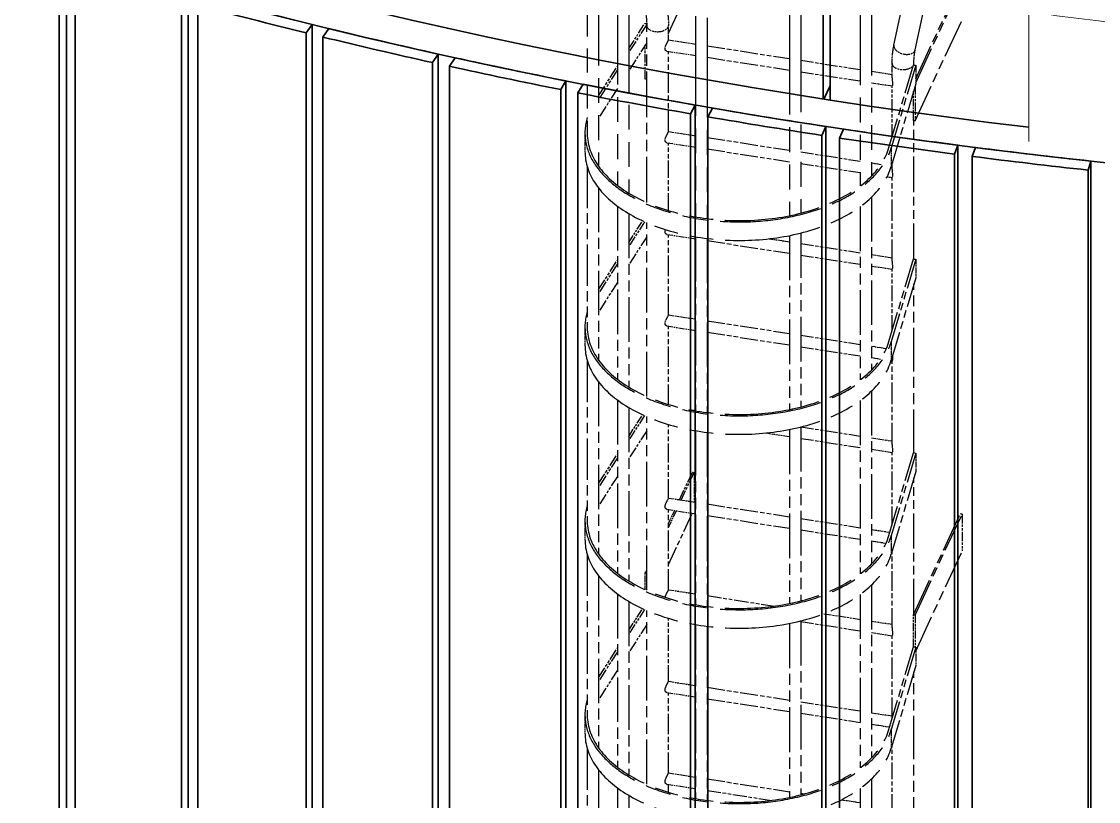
# Model space of a CAD drawing. Header units: millimetres. Extents: x 0 to 42050, y 0 to 29700.
# Drawn here: x 24983 to 25933, y 10084 to 10772 of the extents above; entities that cross this region are included whole.
import ezdxf

# ---------------------------------------------------------------- set-up
doc = ezdxf.new("R2010")
doc.units = ezdxf.units.MM
doc.header["$LTSCALE"] = 50
doc.linetypes.add('DOUBLE_DASH_CHAIN', pattern=[1.2403, 0.6614, -0.0827, 0.1654, -0.0827, 0.1654, -0.0827])
doc.layers.add('P_Cable Ducts (CD)', color=30, linetype='Continuous', lineweight=18, true_color=0xff7f00)
doc.layers.add('Reference', color=7, linetype='DOUBLE_DASH_CHAIN', lineweight=25)
doc.layers.add('Visible', color=7, linetype='Continuous', lineweight=35)

msp = doc.modelspace()

# ---------------------------------------------------------------- linework, layer by layer
at = {"layer": 'P_Cable Ducts (CD)'}
msp.add_line((25871.37, 10666.24), (25871.37, 10780.25), dxfattribs=at)
msp.add_ellipse((26536.67, 9956.24), major_axis=(-3278.8, 583.4), ratio=0.214887, start_param=4.9304, end_param=4.954782, dxfattribs=at)
at = {"layer": 'Reference', "ltscale": 2.401047}
msp.add_line((25752.4, 10751.12), (25815.84, 11045.44), dxfattribs=at)
at = {"layer": 'Reference', "ltscale": 2.483512}
msp.add_line((25771.17, 10747.08), (25836.78, 11051.5), dxfattribs=at)
at = {"layer": 'Reference', "ltscale": 2.569997}
msp.add_line((25481.9, 11003.32), (25481.9, 10672.78), dxfattribs=at)
at = {"layer": 'Reference', "ltscale": 2.643673}
msp.add_line((25491.9, 10984.49), (25491.9, 10644.47), dxfattribs=at)
at = {"layer": 'Reference', "ltscale": 2.651544}
msp.add_line((25508.55, 10968.53), (25508.55, 10627.49), dxfattribs=at)
at = {"layer": 'Reference', "ltscale": 2.646082}
msp.add_line((25732.61, 10976.13), (25732.61, 10635.79), dxfattribs=at)
at = {"layer": 'Reference', "ltscale": 2.65338}
msp.add_line((25518.55, 10961.91), (25518.55, 10620.63), dxfattribs=at)
at = {"layer": 'Reference', "ltscale": 2.651689}
msp.add_line((25722.61, 10968.07), (25722.61, 10627.01), dxfattribs=at)
at = {"layer": 'Reference', "ltscale": 2.656952}
msp.add_line((25577.51, 10941.41), (25577.51, 10599.68), dxfattribs=at)
at = {"layer": 'Reference', "ltscale": 2.657132}
msp.add_line((25587.51, 10939.95), (25587.51, 10598.2), dxfattribs=at)
at = {"layer": 'Reference', "ltscale": 2.656811}
msp.add_line((25660.26, 10942.52), (25660.26, 10600.8), dxfattribs=at)
at = {"layer": 'Reference', "ltscale": 2.656511}
msp.add_line((25670.26, 10944.77), (25670.26, 10603.09), dxfattribs=at)
at = {"layer": 'Reference', "ltscale": 0.55273}
msp.add_line((25553.55, 10761.73), (25576.08, 10810.3), dxfattribs=at)
at = {"layer": 'Reference', "ltscale": 0.968067}
msp.add_line((25771.53, 10721.57), (25811, 10806.61), dxfattribs=at)
at = {"layer": 'Reference', "ltscale": 1.005976}
for p, q in [((25771.53, 10718), (25812.54, 10806.38)), ((25771.53, 10216.67), (25812.54, 10305.05))]:
    msp.add_line(p, q, dxfattribs=at)
at = {"layer": 'Reference', "ltscale": 0.259385}
msp.add_line((25518.55, 10748.22), (25532.73, 10770.36), dxfattribs=at)
at = {"layer": 'Reference', "ltscale": 0.288774}
msp.add_line((25534.34, 10769.54), (25518.55, 10744.9), dxfattribs=at)
at = {"layer": 'Reference', "ltscale": 0.01038}
msp.add_line((25532.73, 10770.36), (25534.33, 10770.11), dxfattribs=at)
at = {"layer": 'Reference', "ltscale": 1.015656}
for p, q in [((25771.13, 10684.49), (25812.54, 10773.72)), ((25769.59, 10248.72), (25811, 10337.95)), ((25771.13, 10248.48), (25812.54, 10337.71))]:
    msp.add_line(p, q, dxfattribs=at)
at = {"layer": 'Reference', "ltscale": 1.214462}
msp.add_line((25534.35, 10612.41), (25534.35, 10768.62), dxfattribs=at)
at = {"layer": 'Reference', "ltscale": 0.099324}
for p, q in [((25553.55, 10755.84), (25553.55, 10768.62)), ((25750.71, 10722.36), (25750.71, 10735.15))]:
    msp.add_line(p, q, dxfattribs=at)
at = {"layer": 'Reference', "ltscale": 0.288902}
for p, q in [((25534.35, 10753.22), (25518.55, 10728.57)), ((25534.35, 10582.16), (25518.55, 10557.51)), ((25534.35, 10411.1), (25518.55, 10386.45)), ((25534.35, 10240.05), (25518.55, 10215.4))]:
    msp.add_line(p, q, dxfattribs=at)
at = {"layer": 'Reference', "ltscale": 0.233225}
msp.add_line((25533.13, 10721.31), (25533.13, 10751.31), dxfattribs=at)
at = {"layer": 'Reference', "ltscale": 0.157384}
for p, q in [((25553.55, 10755.87), (25577.51, 10752.16)), ((25553.55, 10675.03), (25577.51, 10671.33)), ((25553.55, 10513.37), (25577.51, 10509.66)), ((25553.55, 10351.7), (25577.51, 10347.99)), ((25553.55, 10270.87), (25577.51, 10267.16)), ((25553.55, 10190.03), (25577.51, 10186.33)), ((25553.55, 10109.2), (25577.51, 10105.49))]:
    msp.add_line(p, q, dxfattribs=at)
at = {"layer": 'Reference', "ltscale": 0.478069}
for p, q in [((25587.51, 10750.61), (25660.26, 10739.36)), ((25587.51, 10740.49), (25660.26, 10729.24)), ((25587.51, 10669.78), (25660.26, 10658.52)), ((25587.51, 10659.66), (25660.26, 10648.41)), ((25587.51, 10578.83), (25660.26, 10567.57)), ((25587.51, 10508.11), (25660.26, 10496.86)), ((25587.51, 10497.99), (25660.26, 10486.74)), ((25587.51, 10346.45), (25660.26, 10335.19)), ((25587.51, 10336.33), (25660.26, 10325.07)), ((25587.51, 10184.78), (25660.26, 10173.53)), ((25587.51, 10174.66), (25660.26, 10163.41)), ((25587.51, 10103.95), (25660.26, 10092.69))]:
    msp.add_line(p, q, dxfattribs=at)
at = {"layer": 'Reference', "ltscale": 0.167514}
for p, q in [((25552.01, 10745.99), (25577.51, 10742.04)), ((25552.01, 10665.15), (25577.51, 10661.21)), ((25552.01, 10584.32), (25577.51, 10580.37)), ((25552.01, 10503.49), (25577.51, 10499.54)), ((25552.01, 10341.82), (25577.51, 10337.88)), ((25552.01, 10180.15), (25577.51, 10176.21)), ((25552.01, 10099.32), (25577.51, 10095.38))]:
    msp.add_line(p, q, dxfattribs=at)
at = {"layer": 'Reference', "ltscale": 0.549967}
for p, q in [((25553.55, 10675), (25553.55, 10745.75)), ((25553.55, 10513.34), (25553.55, 10584.08)), ((25553.55, 10270.84), (25553.55, 10341.58)), ((25553.55, 10109.17), (25553.55, 10179.92))]:
    msp.add_line(p, q, dxfattribs=at)
at = {"layer": 'Reference', "ltscale": 0.304709}
for p, q in [((25491.9, 10706.62), (25508.55, 10732.62)), ((25508.55, 10729.29), (25491.9, 10703.29)), ((25508.55, 10712.96), (25491.9, 10686.96)), ((25491.9, 10535.56), (25508.55, 10561.56)), ((25508.55, 10558.23), (25491.9, 10532.23)), ((25508.55, 10541.9), (25491.9, 10515.9)), ((25491.9, 10364.51), (25508.55, 10390.5)), ((25508.55, 10387.18), (25491.9, 10361.18)), ((25508.55, 10370.85), (25491.9, 10344.85)), ((25491.9, 10193.45), (25508.55, 10219.45)), ((25508.55, 10216.12), (25491.9, 10190.12)), ((25508.55, 10199.79), (25491.9, 10173.79))]:
    msp.add_line(p, q, dxfattribs=at)
at = {"layer": 'Reference', "ltscale": 0.343974}
for p, q in [((25670.26, 10737.81), (25722.61, 10729.71)), ((25670.26, 10727.69), (25722.61, 10719.59)), ((25670.26, 10656.98), (25722.61, 10648.88)), ((25670.26, 10646.86), (25722.61, 10638.76)), ((25670.26, 10576.14), (25722.61, 10568.05)), ((25670.26, 10566.03), (25722.61, 10557.93)), ((25670.26, 10495.31), (25722.61, 10487.21)), ((25670.26, 10485.19), (25722.61, 10477.09)), ((25670.26, 10404.36), (25722.61, 10396.26)), ((25670.26, 10333.65), (25722.61, 10325.55)), ((25670.26, 10323.53), (25722.61, 10315.43)), ((25670.26, 10242.69), (25722.61, 10234.59)), ((25670.26, 10171.98), (25722.61, 10163.88)), ((25670.26, 10161.86), (25722.61, 10153.76))]:
    msp.add_line(p, q, dxfattribs=at)
at = {"layer": 'Reference', "ltscale": 0.813579}
for p, q in [((25747.99, 10660.78), (25769.59, 10733.72)), ((25747.99, 10489.72), (25769.59, 10562.66)), ((25747.99, 10318.66), (25769.59, 10391.6)), ((25747.99, 10147.61), (25769.59, 10220.55))]:
    msp.add_line(p, q, dxfattribs=at)
at = {"layer": 'Reference', "ltscale": 0.812401}
for p, q in [((25771.53, 10733.42), (25749.96, 10660.58)), ((25771.53, 10717.09), (25749.96, 10644.25)), ((25771.53, 10562.36), (25749.96, 10489.52)), ((25771.53, 10546.03), (25749.96, 10473.19)), ((25771.53, 10391.3), (25749.96, 10318.47)), ((25771.53, 10374.97), (25749.96, 10302.14)), ((25771.53, 10220.25), (25749.96, 10147.41)), ((25771.53, 10203.92), (25749.96, 10131.08))]:
    msp.add_line(p, q, dxfattribs=at)
at = {"layer": 'Reference', "ltscale": 0.012651}
for p, q in [((25769.59, 10733.72), (25771.53, 10733.42)), ((25769.59, 10562.66), (25771.53, 10562.36)), ((25769.59, 10391.6), (25771.53, 10391.3))]:
    msp.add_line(p, q, dxfattribs=at)
at = {"layer": 'Reference', "ltscale": 0.011447}
msp.add_line((25769.91, 10733.67), (25769.91, 10735.15), dxfattribs=at)
at = {"layer": 'Reference', "ltscale": 0.12687}
for p, q in [((25771.53, 10733.42), (25771.53, 10717.09)), ((25479.88, 10673.81), (25479.88, 10657.48)), ((25749.96, 10660.58), (25749.96, 10644.25)), ((25771.53, 10562.36), (25771.53, 10546.03)), ((25479.88, 10502.76), (25479.88, 10486.43)), ((25749.96, 10489.52), (25749.96, 10473.19)), ((25771.53, 10391.3), (25771.53, 10374.97)), ((25479.88, 10331.7), (25479.88, 10315.37)), ((25749.96, 10318.47), (25749.96, 10302.14)), ((25771.53, 10220.25), (25771.53, 10203.92)), ((25479.88, 10160.64), (25479.88, 10144.31)), ((25749.96, 10147.41), (25749.96, 10131.08))]:
    msp.add_line(p, q, dxfattribs=at)
at = {"layer": 'Reference', "ltscale": 0.007908}
for p, q in [((25534.35, 10721.12), (25533.13, 10721.31)), ((25533.13, 10285.3), (25534.35, 10285.11))]:
    msp.add_line(p, q, dxfattribs=at)
at = {"layer": 'Reference', "ltscale": 0.118868}
for p, q in [((25732.61, 10728.17), (25750.71, 10725.37)), ((25732.61, 10566.5), (25750.71, 10563.7)), ((25732.61, 10404.83), (25750.71, 10402.03)), ((25732.61, 10243.17), (25750.71, 10240.37)), ((25732.61, 10162.33), (25750.71, 10159.53))]:
    msp.add_line(p, q, dxfattribs=at)
at = {"layer": 'Reference', "ltscale": 0.11895}
for p, q in [((25732.61, 10718.05), (25750.73, 10715.24)), ((25732.61, 10556.38), (25750.73, 10553.58)), ((25732.61, 10394.71), (25750.73, 10391.91)), ((25732.61, 10233.05), (25750.73, 10230.25))]:
    msp.add_line(p, q, dxfattribs=at)
at = {"layer": 'Reference', "ltscale": 0.351933}
msp.add_line((25750.71, 10669.97), (25750.71, 10715.25), dxfattribs=at)
at = {"layer": 'Reference', "ltscale": 0.243}
msp.add_line((25771.13, 10715.75), (25771.13, 10684.49), dxfattribs=at)
at = {"layer": 'Reference', "ltscale": 0.200553}
msp.add_line((25769.59, 10684.73), (25769.59, 10710.53), dxfattribs=at)
at = {"layer": 'Reference', "ltscale": 0.010058}
for p, q in [((25771.13, 10684.49), (25769.59, 10684.73)), ((25574.54, 10374.53), (25576.08, 10374.29)), ((25811, 10337.95), (25812.54, 10337.71)), ((25769.59, 10248.72), (25771.13, 10248.48)), ((25769.59, 10220.55), (25771.13, 10220.31))]:
    msp.add_line(p, q, dxfattribs=at)
at = {"layer": 'Reference', "ltscale": 0.948997}
msp.add_line((25769.91, 10562.61), (25769.91, 10684.68), dxfattribs=at)
at = {"layer": 'Reference', "ltscale": 0.463238}
msp.add_line((25553.55, 10605.32), (25553.55, 10664.91), dxfattribs=at)
at = {"layer": 'Reference', "ltscale": 0.054867}
msp.add_line((25732.61, 10647.33), (25740.98, 10646.04), dxfattribs=at)
at = {"layer": 'Reference', "ltscale": 0.040774}
msp.add_line((25750.71, 10641.53), (25750.71, 10646.79), dxfattribs=at)
at = {"layer": 'Reference', "ltscale": 1.106358}
for p, q in [((25481.9, 10644.02), (25481.9, 10501.72)), ((25481.9, 10472.97), (25481.9, 10330.66)), ((25481.9, 10301.91), (25481.9, 10159.61)), ((25481.9, 10130.86), (25481.9, 9988.55))]:
    msp.add_line(p, q, dxfattribs=at)
at = {"layer": 'Reference', "ltscale": 0.007678}
msp.add_line((25732.61, 10637.21), (25733.8, 10637.03), dxfattribs=at)
at = {"layer": 'Reference', "ltscale": 0.004096}
msp.add_line((25750.08, 10644.63), (25750.71, 10644.53), dxfattribs=at)
at = {"layer": 'Reference', "ltscale": 0.029212}
msp.add_line((25746.27, 10635.1), (25750.73, 10634.41), dxfattribs=at)
at = {"layer": 'Reference', "ltscale": 0.573062}
for p, q in [((25750.71, 10560.7), (25750.71, 10634.41)), ((25750.71, 10399.03), (25750.71, 10472.75))]:
    msp.add_line(p, q, dxfattribs=at)
at = {"layer": 'Reference', "ltscale": 1.180218}
for p, q in [((25491.9, 10625.22), (25491.9, 10473.41)), ((25491.9, 10454.16), (25491.9, 10302.36)), ((25491.9, 10283.1), (25491.9, 10131.3)), ((25491.9, 10112.05), (25491.9, 9960.24))]:
    msp.add_line(p, q, dxfattribs=at)
at = {"layer": 'Reference', "ltscale": 1.185069}
for p, q in [((25732.61, 10617.16), (25732.61, 10464.74)), ((25732.61, 10446.11), (25732.61, 10293.68)), ((25732.61, 10275.05), (25732.61, 10122.62)), ((25732.61, 10104), (25732.61, 9951.57))]:
    msp.add_line(p, q, dxfattribs=at)
at = {"layer": 'Reference', "ltscale": 1.188132}
for p, q in [((25508.55, 10609.26), (25508.55, 10456.43)), ((25508.55, 10438.2), (25508.55, 10285.38)), ((25508.55, 10267.14), (25508.55, 10114.32)), ((25508.55, 10096.09), (25508.55, 9943.27))]:
    msp.add_line(p, q, dxfattribs=at)
at = {"layer": 'Reference', "ltscale": 1.188278}
for p, q in [((25722.61, 10608.8), (25722.61, 10455.96)), ((25722.61, 10437.74), (25722.61, 10284.9)), ((25722.61, 10266.68), (25722.61, 10113.84)), ((25722.61, 10095.63), (25722.61, 9942.79))]:
    msp.add_line(p, q, dxfattribs=at)
at = {"layer": 'Reference', "ltscale": 1.189979}
for p, q in [((25518.55, 10602.64), (25518.55, 10449.58)), ((25518.55, 10431.58), (25518.55, 10278.52)), ((25518.55, 10260.53), (25518.55, 10107.47)), ((25518.55, 10089.47), (25518.55, 9936.41))]:
    msp.add_line(p, q, dxfattribs=at)
at = {"layer": 'Reference', "ltscale": 0.223455}
for p, q in [((25518.55, 10577.17), (25530.77, 10596.24)), ((25518.55, 10406.11), (25530.77, 10425.18)), ((25518.55, 10235.06), (25530.77, 10254.12))]:
    msp.add_line(p, q, dxfattribs=at)
at = {"layer": 'Reference', "ltscale": 0.253653}
for p, q in [((25532.42, 10595.48), (25518.55, 10573.84)), ((25532.42, 10424.43), (25518.55, 10402.78)), ((25532.42, 10253.37), (25518.55, 10231.73))]:
    msp.add_line(p, q, dxfattribs=at)
at = {"layer": 'Reference', "ltscale": 1.191671}
for p, q in [((25534.35, 10441.36), (25534.35, 10594.64)), ((25534.35, 10270.3), (25534.35, 10423.58)), ((25534.35, 10099.25), (25534.35, 10252.52))]:
    msp.add_line(p, q, dxfattribs=at)
at = {"layer": 'Reference', "ltscale": 1.193572}
for p, q in [((25577.51, 10582.15), (25577.51, 10428.63)), ((25577.51, 10411.09), (25577.51, 10257.57)), ((25577.51, 10240.04), (25577.51, 10086.51))]:
    msp.add_line(p, q, dxfattribs=at)
at = {"layer": 'Reference', "ltscale": 1.193753}
for p, q in [((25587.51, 10580.68), (25587.51, 10427.14)), ((25587.51, 10409.63), (25587.51, 10256.08)), ((25587.51, 10238.57), (25587.51, 10085.03))]:
    msp.add_line(p, q, dxfattribs=at)
at = {"layer": 'Reference', "ltscale": 0.11743}
msp.add_line((25642.38, 10580.46), (25660.26, 10577.69), dxfattribs=at)
at = {"layer": 'Reference', "ltscale": 1.19343}
for p, q in [((25660.26, 10583.25), (25660.26, 10429.75)), ((25660.26, 10412.19), (25660.26, 10258.69)), ((25660.26, 10241.14), (25660.26, 10087.63))]:
    msp.add_line(p, q, dxfattribs=at)
at = {"layer": 'Reference', "ltscale": 1.193128}
for p, q in [((25670.26, 10585.5), (25670.26, 10432.04)), ((25670.26, 10414.45), (25670.26, 10260.98)), ((25670.26, 10243.39), (25670.26, 10089.92))]:
    msp.add_line(p, q, dxfattribs=at)
at = {"layer": 'Reference', "ltscale": 0.424941}
msp.add_line((25750.71, 10498.91), (25750.71, 10553.58), dxfattribs=at)
at = {"layer": 'Reference', "ltscale": 1.158635}
for p, q in [((25769.91, 10391.55), (25769.91, 10540.58)), ((25769.91, 10049.44), (25769.91, 10198.47))]:
    msp.add_line(p, q, dxfattribs=at)
at = {"layer": 'Reference', "ltscale": 0.536245}
msp.add_line((25553.55, 10434.27), (25553.55, 10503.25), dxfattribs=at)
at = {"layer": 'Reference', "ltscale": 0.086245}
msp.add_line((25732.61, 10485.67), (25745.75, 10483.63), dxfattribs=at)
at = {"layer": 'Reference', "ltscale": 0.051937}
msp.add_line((25732.61, 10475.55), (25740.53, 10474.32), dxfattribs=at)
at = {"layer": 'Reference', "ltscale": 0.005542}
msp.add_line((25749.87, 10472.88), (25750.73, 10472.74), dxfattribs=at)
at = {"layer": 'Reference', "ltscale": 0.039957}
msp.add_line((25571.41, 10429.77), (25577.51, 10428.83), dxfattribs=at)
at = {"layer": 'Reference', "ltscale": 0.02424}
msp.add_line((25587.51, 10427.28), (25591.21, 10426.71), dxfattribs=at)
at = {"layer": 'Reference', "ltscale": 0.50503}
msp.add_line((25553.55, 10351.67), (25553.55, 10416.64), dxfattribs=at)
at = {"layer": 'Reference', "ltscale": 0.135647}
msp.add_line((25639.61, 10409.1), (25660.26, 10405.91), dxfattribs=at)
at = {"layer": 'Reference', "ltscale": 0.343436}
msp.add_line((25670.34, 10414.47), (25722.61, 10406.38), dxfattribs=at)
at = {"layer": 'Reference', "ltscale": 0.497948}
msp.add_line((25750.71, 10327.86), (25750.71, 10391.91), dxfattribs=at)
at = {"layer": 'Reference', "ltscale": 0.276816}
for p, q in [((25563.25, 10350.2), (25574.54, 10374.53)), ((25564.8, 10349.96), (25576.08, 10374.29))]:
    msp.add_line(p, q, dxfattribs=at)
at = {"layer": 'Reference', "ltscale": 0.202617}
msp.add_line((25576.08, 10374.29), (25576.08, 10348.21), dxfattribs=at)
at = {"layer": 'Reference', "ltscale": 0.933738}
msp.add_line((25769.91, 10249.42), (25769.91, 10369.53), dxfattribs=at)
at = {"layer": 'Reference', "ltscale": 0.13043}
msp.add_line((25553.55, 10329.29), (25558.87, 10340.76), dxfattribs=at)
at = {"layer": 'Reference', "ltscale": 0.168338}
msp.add_line((25553.55, 10325.72), (25560.41, 10340.52), dxfattribs=at)
at = {"layer": 'Reference', "ltscale": 0.515226}
msp.add_line((25553.55, 10293.06), (25574.56, 10338.33), dxfattribs=at)
at = {"layer": 'Reference', "ltscale": 0.253839}
msp.add_line((25812.54, 10337.71), (25812.54, 10305.05), dxfattribs=at)
at = {"layer": 'Reference', "ltscale": 0.106478}
msp.add_line((25732.61, 10324), (25748.83, 10321.49), dxfattribs=at)
at = {"layer": 'Reference', "ltscale": 0.084228}
msp.add_line((25732.61, 10313.88), (25745.44, 10311.9), dxfattribs=at)
at = {"layer": 'Reference', "ltscale": 0.523258}
msp.add_line((25750.71, 10237.36), (25750.71, 10304.67), dxfattribs=at)
at = {"layer": 'Reference', "ltscale": 0.029785}
msp.add_line((25533.13, 10285.3), (25534.35, 10287.92), dxfattribs=at)
at = {"layer": 'Reference', "ltscale": 0.112247}
msp.add_line((25533.13, 10270.85), (25533.13, 10285.3), dxfattribs=at)
at = {"layer": 'Reference', "ltscale": 0.390235}
msp.add_line((25587.51, 10265.61), (25646.9, 10256.43), dxfattribs=at)
at = {"layer": 'Reference', "ltscale": 0.211317}
msp.add_line((25690.45, 10249.69), (25722.61, 10244.71), dxfattribs=at)
at = {"layer": 'Reference', "ltscale": 0.218922}
for p, q in [((25769.59, 10220.55), (25769.59, 10248.72)), ((25771.13, 10248.48), (25771.13, 10220.31))]:
    msp.add_line(p, q, dxfattribs=at)
at = {"layer": 'Reference', "ltscale": 0.432022}
msp.add_line((25553.55, 10190), (25553.55, 10245.58), dxfattribs=at)
at = {"layer": 'Reference', "ltscale": 0.570956}
msp.add_line((25750.71, 10156.8), (25750.71, 10230.25), dxfattribs=at)
at = {"layer": 'Reference', "ltscale": 0.002494}
msp.add_line((25771.13, 10220.31), (25771.53, 10220.25), dxfattribs=at)
at = {"layer": 'Reference', "ltscale": 0.105122}
msp.add_line((25732.61, 10152.21), (25748.62, 10149.74), dxfattribs=at)
at = {"layer": 'Reference', "ltscale": 0.45025}
msp.add_line((25750.71, 10075.7), (25750.71, 10133.62), dxfattribs=at)
at = {"layer": 'Reference', "ltscale": 0.053761}
msp.add_line((25553.55, 10092.16), (25553.55, 10099.08), dxfattribs=at)
at = {"layer": 'Reference', "ltscale": 0.37348}
msp.add_line((25587.51, 10093.83), (25644.35, 10085.04), dxfattribs=at)
at = {"layer": 'Reference', "ltscale": 0.019045}
msp.add_line((25670.26, 10091.15), (25673.17, 10090.7), dxfattribs=at)
at = {"layer": 'Reference', "ltscale": 0.107839}
msp.add_line((25706.19, 10085.59), (25722.61, 10083.05), dxfattribs=at)
at = {"layer": 'Reference', "ltscale": 0.191366}
for centre, major_axis, ratio in [((25543.95, 10768.62), (-9.6, 0), 0.57735), ((25761.78, 10749.1), (-9.38, 2.02), 0.605275), ((25760.31, 10735.15), (-9.6, 0), 0.57735)]:
    msp.add_ellipse(centre, major_axis=major_axis, ratio=ratio, start_param=0, end_param=3.141593, dxfattribs=at)
at = {"layer": 'Reference', "ltscale": 2.71509}
for centre in [(25615.9, 10673.81), (25615.9, 10502.76), (25615.9, 10331.7), (25615.9, 10160.64)]:
    msp.add_ellipse(centre, major_axis=(136.01, 0), ratio=0.57735, start_param=2.969375, end_param=6.113888, dxfattribs=at)
at = {"layer": 'Reference', "ltscale": 2.540034}
for centre in [(25615.9, 10673.81), (25615.9, 10502.76), (25615.9, 10331.7), (25615.9, 10160.64)]:
    msp.add_ellipse(centre, major_axis=(-134.01, 0), ratio=0.57735, start_param=6.2698, end_param=9.255481, dxfattribs=at)
at = {"layer": 'Reference', "ltscale": 2.566385}
for centre in [(25615.9, 10657.48), (25615.9, 10486.43), (25615.9, 10315.37), (25615.9, 10144.31)]:
    msp.add_ellipse(centre, major_axis=(136.01, 0), ratio=0.57735, start_param=3.141593, end_param=6.113888, dxfattribs=at)
at = {"layer": 'Reference', "ltscale": 0.100833}
msp.add_open_spline([(25533.07, 10781.13), (25533.24, 10780.28), (25533.39, 10779.44), (25533.67, 10777.75), (25533.79, 10776.91), (25533.99, 10775.24), (25534.08, 10774.4), (25534.21, 10772.74), (25534.26, 10771.91), (25534.33, 10770.26), (25534.35, 10769.44), (25534.35, 10768.62)], degree=3, knots=[6.1086524, 6.1086524, 6.1086524, 6.1086524, 6.143559, 6.143559, 6.1784656, 6.1784656, 6.2133721, 6.2133721, 6.2482787, 6.2482787, 6.2831853, 6.2831853, 6.2831853, 6.2831853], dxfattribs=at)
at = {"layer": 'Reference', "ltscale": 0.120987}
msp.add_open_spline([(25551.89, 10784.93), (25552.11, 10783.84), (25552.31, 10782.76), (25552.66, 10780.58), (25552.81, 10779.49), (25553.08, 10777.31), (25553.19, 10776.22), (25553.37, 10774.05), (25553.44, 10772.96), (25553.52, 10770.79), (25553.55, 10769.7), (25553.55, 10768.62)], degree=3, knots=[6.1086524, 6.1086524, 6.1086524, 6.1086524, 6.143559, 6.143559, 6.1784656, 6.1784656, 6.2133721, 6.2133721, 6.2482787, 6.2482787, 6.2831853, 6.2831853, 6.2831853, 6.2831853], dxfattribs=at)
at = {"layer": 'Reference', "ltscale": 0.097898}
for points in [[(25552.01, 10745.99), (25551.89, 10746.01), (25551.77, 10746.04), (25551.37, 10746.24), (25551.09, 10746.51), (25550.78, 10747.08), (25550.7, 10747.29), (25550.6, 10747.76), (25550.57, 10748.02), (25550.57, 10748.54), (25550.6, 10748.83), (25550.7, 10749.42), (25550.78, 10749.73), (25551.09, 10750.66), (25551.37, 10751.3), (25551.93, 10752.45), (25552.25, 10753.04), (25552.67, 10753.84), (25552.8, 10754.1), (25553.04, 10754.56), (25553.14, 10754.76), (25553.3, 10755.12), (25553.37, 10755.28), (25553.48, 10755.55), (25553.51, 10755.65), (25553.54, 10755.78), (25553.55, 10755.81), (25553.55, 10755.83)], [(25552.01, 10665.15), (25551.89, 10665.17), (25551.77, 10665.21), (25551.37, 10665.41), (25551.09, 10665.67), (25550.78, 10666.24), (25550.7, 10666.46), (25550.6, 10666.93), (25550.57, 10667.18), (25550.57, 10667.71), (25550.6, 10667.99), (25550.7, 10668.59), (25550.78, 10668.89), (25551.09, 10669.83), (25551.37, 10670.47), (25551.93, 10671.61), (25552.25, 10672.21), (25552.67, 10673.01), (25552.8, 10673.26), (25553.04, 10673.72), (25553.14, 10673.93), (25553.3, 10674.29), (25553.37, 10674.45), (25553.48, 10674.71), (25553.51, 10674.82), (25553.54, 10674.94), (25553.55, 10674.98), (25553.55, 10675)], [(25552.01, 10503.49), (25551.89, 10503.51), (25551.77, 10503.54), (25551.37, 10503.74), (25551.09, 10504.01), (25550.78, 10504.58), (25550.7, 10504.79), (25550.6, 10505.26), (25550.57, 10505.52), (25550.57, 10506.04), (25550.6, 10506.33), (25550.7, 10506.92), (25550.78, 10507.23), (25551.09, 10508.16), (25551.37, 10508.8), (25551.93, 10509.95), (25552.25, 10510.54), (25552.67, 10511.34), (25552.8, 10511.6), (25553.04, 10512.06), (25553.14, 10512.26), (25553.3, 10512.62), (25553.37, 10512.78), (25553.48, 10513.05), (25553.51, 10513.15), (25553.54, 10513.28), (25553.55, 10513.31), (25553.55, 10513.33)], [(25552.01, 10341.82), (25551.89, 10341.84), (25551.77, 10341.88), (25551.37, 10342.07), (25551.09, 10342.34), (25550.78, 10342.91), (25550.7, 10343.13), (25550.6, 10343.6), (25550.57, 10343.85), (25550.57, 10344.38), (25550.6, 10344.66), (25550.7, 10345.25), (25550.78, 10345.56), (25551.09, 10346.5), (25551.37, 10347.13), (25551.93, 10348.28), (25552.25, 10348.88), (25552.67, 10349.68), (25552.8, 10349.93), (25553.04, 10350.39), (25553.14, 10350.6), (25553.3, 10350.95), (25553.37, 10351.11), (25553.48, 10351.38), (25553.51, 10351.49), (25553.54, 10351.61), (25553.55, 10351.65), (25553.55, 10351.67)], [(25552.01, 10180.16), (25551.89, 10180.17), (25551.77, 10180.21), (25551.37, 10180.41), (25551.09, 10180.68), (25550.78, 10181.24), (25550.7, 10181.46), (25550.6, 10181.93), (25550.57, 10182.18), (25550.57, 10182.71), (25550.6, 10182.99), (25550.7, 10183.59), (25550.78, 10183.9), (25551.09, 10184.83), (25551.37, 10185.47), (25551.93, 10186.62), (25552.25, 10187.21), (25552.67, 10188.01), (25552.8, 10188.26), (25553.04, 10188.72), (25553.14, 10188.93), (25553.3, 10189.29), (25553.37, 10189.45), (25553.48, 10189.72), (25553.51, 10189.82), (25553.54, 10189.94), (25553.55, 10189.98), (25553.55, 10190)], [(25552.01, 10099.32), (25551.89, 10099.34), (25551.77, 10099.38), (25551.37, 10099.57), (25551.09, 10099.84), (25550.78, 10100.41), (25550.7, 10100.63), (25550.6, 10101.1), (25550.57, 10101.35), (25550.57, 10101.88), (25550.6, 10102.16), (25550.7, 10102.75), (25550.78, 10103.06), (25551.09, 10104), (25551.37, 10104.63), (25551.93, 10105.78), (25552.25, 10106.38), (25552.67, 10107.18), (25552.8, 10107.43), (25553.04, 10107.89), (25553.14, 10108.1), (25553.3, 10108.45), (25553.37, 10108.61), (25553.48, 10108.88), (25553.51, 10108.99), (25553.54, 10109.11), (25553.55, 10109.15), (25553.55, 10109.17)]]:
    msp.add_open_spline(points, degree=3, knots=[2.692883, 2.692883, 2.692883, 2.692883, 2.887091, 2.887091, 3.36933, 3.36933, 3.61045, 3.61045, 3.85157, 3.85157, 4.092689, 4.092689, 4.333809, 4.333809, 4.816048, 4.816048, 5.296701, 5.296701, 5.537028, 5.537028, 5.777354, 5.777354, 6.017681, 6.017681, 6.258008, 6.258008, 6.407344, 6.407344, 6.407344, 6.407344], dxfattribs=at)
at = {"layer": 'Reference', "ltscale": 0.121363}
msp.add_open_spline([(25750.71, 10735.15), (25750.71, 10736.23), (25750.74, 10737.31), (25750.83, 10739.47), (25750.89, 10740.54), (25751.07, 10742.68), (25751.18, 10743.75), (25751.45, 10745.87), (25751.61, 10746.93), (25751.97, 10749.04), (25752.17, 10750.08), (25752.4, 10751.12)], degree=3, knots=[3.1415927, 3.1415927, 3.1415927, 3.1415927, 3.1764992, 3.1764992, 3.2114058, 3.2114058, 3.2463124, 3.2463124, 3.281219, 3.281219, 3.3161256, 3.3161256, 3.3161256, 3.3161256], dxfattribs=at)
at = {"layer": 'Reference', "ltscale": 0.100577}
msp.add_open_spline([(25769.91, 10735.15), (25769.91, 10735.97), (25769.93, 10736.78), (25770, 10738.4), (25770.05, 10739.21), (25770.18, 10740.81), (25770.27, 10741.6), (25770.47, 10743.19), (25770.58, 10743.97), (25770.85, 10745.53), (25771, 10746.31), (25771.17, 10747.08)], degree=3, knots=[3.1415927, 3.1415927, 3.1415927, 3.1415927, 3.1764992, 3.1764992, 3.2114058, 3.2114058, 3.2463124, 3.2463124, 3.281219, 3.281219, 3.3161256, 3.3161256, 3.3161256, 3.3161256], dxfattribs=at)
at = {"layer": 'Reference', "ltscale": 0.064547}
for points in [[(25750.71, 10722.36), (25750.71, 10721.94), (25750.74, 10721.5), (25750.83, 10720.44), (25750.92, 10719.75), (25751.02, 10718.75), (25751.05, 10718.42), (25751.09, 10717.81), (25751.1, 10717.52), (25751.1, 10716.99), (25751.09, 10716.75), (25751.05, 10716.3), (25751.02, 10716.1), (25750.92, 10715.59), (25750.83, 10715.38), (25750.76, 10715.26), (25750.74, 10715.24), (25750.73, 10715.25)], [(25750.71, 10641.53), (25750.71, 10641.11), (25750.74, 10640.67), (25750.83, 10639.61), (25750.92, 10638.91), (25751.02, 10637.92), (25751.05, 10637.59), (25751.09, 10636.98), (25751.1, 10636.69), (25751.1, 10636.16), (25751.09, 10635.91), (25751.05, 10635.46), (25751.02, 10635.27), (25750.92, 10634.76), (25750.83, 10634.55), (25750.76, 10634.43), (25750.74, 10634.41), (25750.73, 10634.41)], [(25750.71, 10560.7), (25750.71, 10560.28), (25750.74, 10559.83), (25750.83, 10558.78), (25750.92, 10558.08), (25751.02, 10557.08), (25751.05, 10556.76), (25751.09, 10556.14), (25751.1, 10555.85), (25751.1, 10555.33), (25751.09, 10555.08), (25751.05, 10554.63), (25751.02, 10554.43), (25750.92, 10553.93), (25750.83, 10553.72), (25750.76, 10553.59), (25750.74, 10553.58), (25750.73, 10553.58)], [(25750.71, 10399.03), (25750.71, 10398.61), (25750.74, 10398.17), (25750.83, 10397.11), (25750.92, 10396.42), (25751.02, 10395.42), (25751.05, 10395.09), (25751.09, 10394.48), (25751.1, 10394.19), (25751.1, 10393.66), (25751.09, 10393.41), (25751.05, 10392.96), (25751.02, 10392.77), (25750.92, 10392.26), (25750.83, 10392.05), (25750.76, 10391.93), (25750.74, 10391.91), (25750.73, 10391.91)], [(25750.71, 10237.36), (25750.71, 10236.94), (25750.74, 10236.5), (25750.83, 10235.44), (25750.92, 10234.75), (25751.02, 10233.75), (25751.05, 10233.43), (25751.09, 10232.81), (25751.1, 10232.52), (25751.1, 10232), (25751.09, 10231.75), (25751.05, 10231.3), (25751.02, 10231.1), (25750.92, 10230.59), (25750.83, 10230.38), (25750.76, 10230.26), (25750.74, 10230.24), (25750.73, 10230.25)]]:
    msp.add_open_spline(points, degree=3, knots=[2.555774, 2.555774, 2.555774, 2.555774, 2.887091, 2.887091, 3.36933, 3.36933, 3.61045, 3.61045, 3.85157, 3.85157, 4.092689, 4.092689, 4.333809, 4.333809, 4.816048, 4.816048, 5.010257, 5.010257, 5.010257, 5.010257], dxfattribs=at)
at = {"layer": 'Reference', "ltscale": 0.04392}
msp.add_open_spline([(25552.01, 10584.32), (25551.89, 10584.34), (25551.77, 10584.38), (25551.37, 10584.57), (25551.09, 10584.84), (25550.78, 10585.41), (25550.7, 10585.63), (25550.6, 10586.1), (25550.57, 10586.35), (25550.57, 10586.88), (25550.6, 10587.16), (25550.7, 10587.75), (25550.78, 10588.06), (25550.9, 10588.41), (25550.91, 10588.45), (25550.93, 10588.49)], degree=3, knots=[2.692883, 2.692883, 2.692883, 2.692883, 2.887091, 2.887091, 3.36933, 3.36933, 3.61045, 3.61045, 3.85157, 3.85157, 4.092689, 4.092689, 4.333809, 4.333809, 4.364948, 4.364948, 4.364948, 4.364948], dxfattribs=at)
at = {"layer": 'Reference', "ltscale": 0.043427}
msp.add_open_spline([(25750.98, 10476.64), (25750.98, 10476.62), (25750.99, 10476.6), (25751.02, 10476.25), (25751.05, 10475.93), (25751.09, 10475.31), (25751.1, 10475.02), (25751.1, 10474.49), (25751.09, 10474.25), (25751.05, 10473.8), (25751.02, 10473.6), (25750.92, 10473.09), (25750.83, 10472.88), (25750.76, 10472.76), (25750.74, 10472.74), (25750.73, 10472.75)], degree=3, knots=[3.356534, 3.356534, 3.356534, 3.356534, 3.36933, 3.36933, 3.61045, 3.61045, 3.85157, 3.85157, 4.092689, 4.092689, 4.333809, 4.333809, 4.816048, 4.816048, 5.010257, 5.010257, 5.010257, 5.010257], dxfattribs=at)
at = {"layer": 'Reference', "ltscale": 0.061188}
msp.add_open_spline([(25550.65, 10264.12), (25550.65, 10264.12), (25550.65, 10264.12), (25550.7, 10264.42), (25550.78, 10264.73), (25551.09, 10265.66), (25551.37, 10266.3), (25551.93, 10267.45), (25552.25, 10268.04), (25552.67, 10268.84), (25552.8, 10269.1), (25553.04, 10269.56), (25553.14, 10269.76), (25553.3, 10270.12), (25553.37, 10270.28), (25553.48, 10270.55), (25553.51, 10270.66), (25553.54, 10270.78), (25553.55, 10270.81), (25553.55, 10270.84)], degree=3, knots=[4.091085, 4.091085, 4.091085, 4.091085, 4.092689, 4.092689, 4.333809, 4.333809, 4.816048, 4.816048, 5.296701, 5.296701, 5.537028, 5.537028, 5.777354, 5.777354, 6.017681, 6.017681, 6.258008, 6.258008, 6.407344, 6.407344, 6.407344, 6.407344], dxfattribs=at)
at = {"layer": 'Visible', "color": 9, "true_color": 0xc0c0c0}
for p, q in [((25022.64, 10828.39), (25022.64, 9435.45)), ((25016.24, 9428.26), (25016.24, 10821.2)), ((25030.48, 10816.98), (25030.48, 9424.04)), ((25130.11, 10797.77), (25130.11, 9404.82)), ((25689.83, 10703.74), (25689.83, 10800.08)), ((25696.01, 10799.13), (25696.01, 10702.78)), ((25124.17, 9397.5), (25124.17, 10790.45)), ((25138.66, 10786.53), (25138.66, 9393.59)), ((25233.96, 10761.98), (25239.43, 10769.41)), ((25239.43, 10769.41), (25239.43, 9376.47)), ((25233.96, 9369.03), (25233.96, 10761.98)), ((25254.16, 10765.8), (25248.68, 10758.36)), ((25248.68, 10758.36), (25248.68, 9365.42)), ((25345.46, 10735.82), (25350.46, 10743.37)), ((25350.46, 10743.37), (25350.46, 9350.43)), ((25345.46, 9342.88), (25345.46, 10735.82)), ((25365.41, 10740.08), (25360.41, 10732.53)), ((25360.41, 10732.53), (25360.41, 8817.02)), ((25458.54, 10712.03), (25463.06, 10719.68)), ((25458.54, 8796.53), (25458.54, 10712.03)), ((25463.06, 10719.68), (25463.06, 8804.18)), ((25478.21, 10716.7), (25473.68, 10709.05)), ((25696.01, 10715.42), (25690.54, 10703.63)), ((25473.68, 10709.05), (25473.68, 8793.54)), ((25573.04, 10690.62), (25577.08, 10698.36)), ((25577.08, 10698.36), (25577.08, 8782.86)), ((25592.4, 10695.7), (25588.36, 10687.96)), ((25573.04, 8775.12), (25573.04, 10690.62)), ((25588.36, 10687.96), (25588.36, 8772.46)), ((25688.81, 10671.63), (25692.36, 10679.45)), ((25692.36, 10679.45), (25692.36, 8763.94)), ((25707.84, 10677.1), (25704.29, 10669.28)), ((25688.81, 8756.13), (25688.81, 10671.63)), ((25704.29, 10669.28), (25704.29, 8753.78)), ((25805.7, 10655.07), (25808.76, 10662.96)), ((25805.7, 8739.57), (25805.7, 10655.07)), ((25808.76, 10662.96), (25808.76, 8747.46)), ((25824.37, 10660.94), (25821.32, 10653.06)), ((25821.32, 10653.06), (25821.32, 8737.55)), ((25923.55, 10640.98), (25926.11, 10648.93)), ((25926.11, 10648.93), (25926.11, 8733.42)), ((25923.55, 8725.48), (25923.55, 10640.98))]:
    msp.add_line(p, q, dxfattribs=at)
for centre, major_axis, start_param, end_param in [((26536.67, 12521.29), (-3300, 0), 6.096202, 9.616876), ((26536.67, 12521.29), (-3260, 0), 0, 1.365272), ((26536.67, 10599.25), (-3368, 0), 6.103874, 8.493638), ((26536.67, 10605.79), (-3330.76, 0), 6.182827, 8.492316), ((26536.67, 12521.29), (3300, 0), 4.276914, 4.308385), ((26536.67, 12521.29), (-3314, 0), 1.135311, 1.166802), ((26536.67, 12521.29), (3300, 0), 4.313233, 4.344704), ((26536.67, 12521.29), (-3314, 0), 1.17163, 1.203121), ((26536.67, 12521.29), (-3314, 0), 1.207949, 1.23944), ((26536.67, 12521.29), (3300, 0), 4.349552, 4.381023), ((26536.67, 12521.29), (3300, 0), 4.385871, 4.417342), ((26536.67, 12521.29), (-3314, 0), 1.244268, 1.275759), ((26536.67, 12521.29), (3300, 0), 4.42219, 4.453661), ((26536.67, 12521.29), (-3314, 0), 1.280587, 1.312078), ((26536.67, 12521.29), (3300, 0), 4.458509, 4.48998), ((26536.67, 12521.29), (-3314, 0), 1.316906, 1.348397), ((26536.67, 12521.29), (3300, 0), 4.494828, 4.526299), ((26536.67, 12521.29), (-3314, 0), 1.353225, 1.384716), ((26536.67, 10540.47), (-3368, 0), 0, 2.227278), ((26536.67, 10540.47), (-3368, 0), 0, 2.227278), ((26536.67, 10475.15), (-3368, 0), 0, 2.245995)]:
    msp.add_ellipse(centre, major_axis=major_axis, ratio=0.57735, start_param=start_param, end_param=end_param, dxfattribs=at)

doc.saveas('drawing.dxf')
